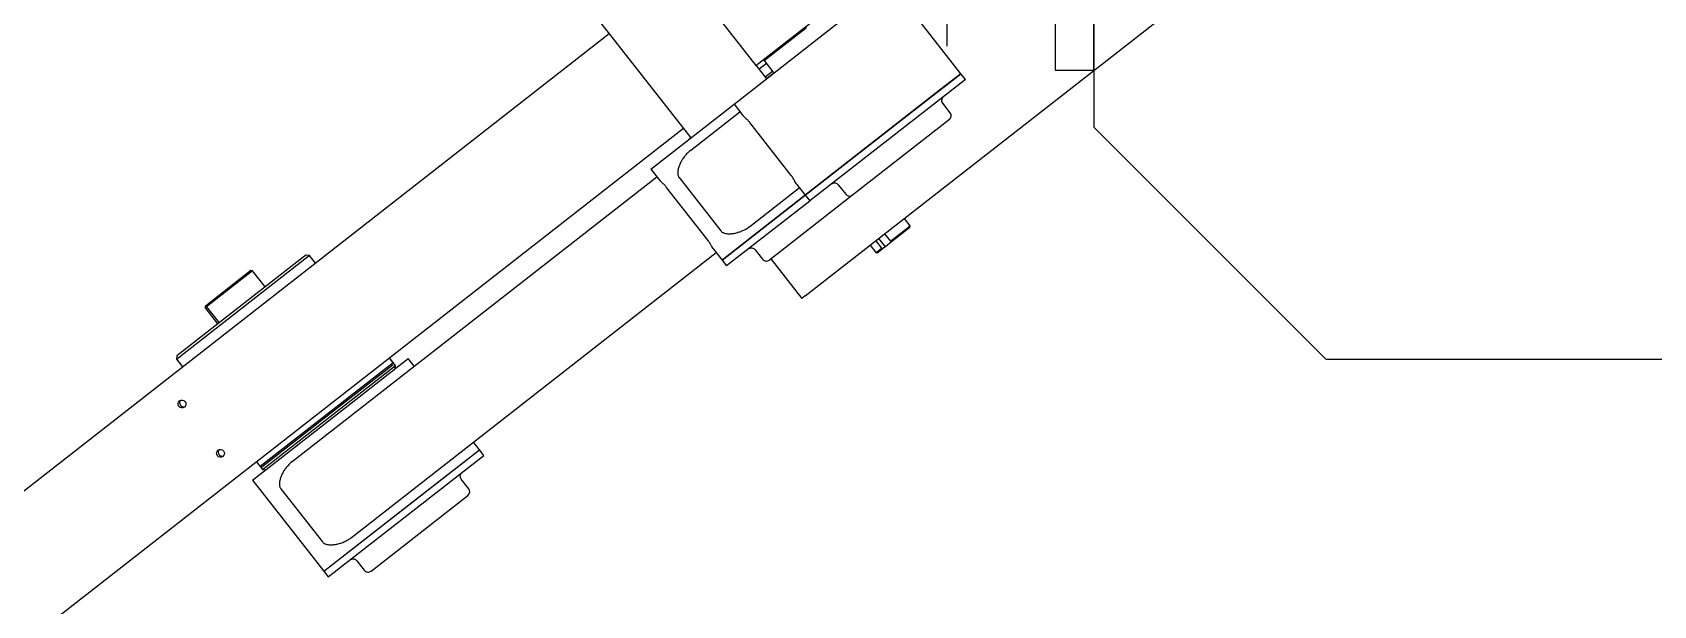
# Model space of a CAD drawing. Header units: millimetres. Extents: x 10462777 to 22643323, y 453826 to 1389191.
# Drawn here: x 11309565 to 11310238, y 584938 to 585176 of the extents above; entities that cross this region are included whole.
import ezdxf

# ---------------------------------------------------------------- set-up
doc = ezdxf.new("R2010")
doc.units = ezdxf.units.MM
doc.header["$LTSCALE"] = 200
doc.header["$MEASUREMENT"] = 0
doc.linetypes.add('HIDDEN', pattern=[3.75, 2.5, -1.25])
doc.layers.get('0').update_dxf_attribs({"linetype": 'CONTINUOUS'})
doc.layers.add('203', color=7, linetype='CONTINUOUS', true_color=0xffffff)
for name, color, linetype in [('7', 7, 'CONTINUOUS'), ('CENTER', 1, 'CONTINUOUS'), ('HIDDEN', 7, 'HIDDEN')]:
    doc.layers.add(name, color=color, linetype=linetype)
doc.layers.add('LAYOUT', color=8, linetype='CONTINUOUS', lineweight=25)

# ---------------------------------------------------------------- blocks, each defined once
blk = doc.blocks.new('A$C107C3577')
at = {"color": 4}
for p, q in [((2515, 232.38), (2515, 2116.11)), ((2515, 232.38), (2418.73, 136.11)), ((733, 136.11), (2418.73, 136.11))]:
    blk.add_line(p, q, dxfattribs=at)
at = {"layer": '7', "color": 2}
for p, q in [((2395, 136.11), (2330, 136.11)), ((2395, 120.11), (2395, 136.11)), ((2330, 120.11), (2395, 120.11))]:
    blk.add_line(p, q, dxfattribs=at)
at = {"layer": 'CENTER'}
blk.add_line((2336.5, 75.11), (2385.09, 75.11), dxfattribs=at)
blk = doc.blocks.new('r710ic')
at = {"layer": 'LAYOUT', "color": 3}
blk.add_circle((272041.37, 104232.63), 2050.12, dxfattribs=at)

msp = doc.modelspace()

# ---------------------------------------------------------------- linework, layer by layer
at = {"layer": '203', "color": 252, "linetype": 'Continuous'}
for p, q in [((11309832.37972, 585205.21557, 0), (11309865.62591, 585162.66239, 0)), ((11309950.75269, 585159.28408, 0), (11309921.20052, 585197.10914, 0)), ((11309865.62591, 585162.66239, 0), (11309902.22608, 585191.25758, 0)), ((11309798.30677, 585184.21589, 0), (11309838.63301, 585132.60065, 0)), ((11309886.12925, 585067.00617, 0), (11310037.31206, 585185.12312, 0)), ((11309188.21017, 584694.23131, 0), (11309804.76236, 585175.93467, 0)), ((11309856.58272, 585146.62418, 0), (11309900.67844, 585181.07553, 0)), ((11309869.08583, 585164.73106, 0), (11309886.68612, 585178.4819, 0)), ((11309870.15389, 585157.22746, 0), (11309865.80084, 585162.7991, 0)), ((11309870.04999, 585163.49115, 0), (11309867.06991, 585161.16285, 0)), ((11309869.17201, 585165.4329, 0), (11309869.08583, 585164.73106, 0)), ((11309869.08583, 585164.73106, 0), (11309873.13113, 585159.55331, 0)), ((11309869.53731, 585158.01446, 0), (11309872.51315, 585160.33943, 0)), ((11309870.1132, 585157.28499, 0), (11309873.09141, 585159.61182, 0)), ((11309930.23061, 585143.25048, 0), (11309950.75269, 585159.28408, 0)), ((11309950.75269, 585159.28408, 0), (11309943.69255, 585153.7681, 0)), ((11309952.5997, 585156.92002, 0), (11309945.53956, 585151.40403, 0)), ((11309952.5997, 585156.92002, 0), (11309950.75269, 585159.28408, 0)), ((11309943.69255, 585153.7681, 0), (11309886.13489, 585108.79913, 0)), ((11309945.53956, 585151.40403, 0), (11309887.9819, 585106.43506, 0)), ((11309822.0847, 585119.67138, 0), (11309856.5862, 585146.62691, 0)), ((11309838.49718, 585127.41807, 0), (11309859.04539, 585143.47209, 0)), ((11309856.58272, 585146.62418, 0), (11309860.24776, 585141.93313, 0)), ((11309886.13489, 585108.79913, 0), (11309930.23061, 585143.25048, 0)), ((11309946.27109, 585143.09232, 0), (11309943.19274, 585147.03243, 0)), ((11309835.54587, 585136.53357, 0), (11309218.99368, 584654.83021, 0)), ((11309880.35129, 585116.97085, 0), (11309863.11253, 585139.03546, 0)), ((11309941.53533, 585136.85426, 0), (11309905.73727, 585108.88575, 0)), ((11309945.92639, 585140.28493, 0), (11309941.53533, 585136.85426, 0)), ((11309838.01376, 585132.20616, 0), (11309838.59019, 585132.65651, 0)), ((11309838.01376, 585132.20616, 0), (11309838.05762, 585132.15001, 0)), ((11309673.19421, 584998.26923, 0), (11309824.54575, 585116.51802, 0)), ((11309822.0847, 585119.67138, 0), (11309825.74975, 585114.98033, 0)), ((11309833.78922, 585116.12558, 0), (11309851.02798, 585094.06097, 0)), ((11309845.85328, 585090.01805, 0), (11309828.61451, 585112.08266, 0)), ((11309851.63688, 585081.84633, 0), (11309886.13837, 585108.80185, 0)), ((11309886.12994, 585108.79526, 0), (11309851.63688, 585081.84633, 0)), ((11309863.12399, 585095.89719, 0), (11309883.6722, 585111.95121, 0)), ((11309905.73555, 585108.88441, 0), (11309871.23926, 585081.93295, 0)), ((11309882.59882, 585113.32509, 0), (11309886.13489, 585108.79913, 0)), ((11309886.13489, 585108.79913, 0), (11309887.9819, 585106.43506, 0)), ((11309899.85153, 585113.17056, 0), (11309902.92988, 585109.23045, 0)), ((11309887.97695, 585106.43119, 0), (11309853.48389, 585079.48226, 0)), ((11309921.46277, 585089.69976, 0), (11309929.66718, 585096.10975, 0)), ((11309929.581, 585095.4079, 0), (11309921.94535, 585089.44228, 0)), ((11309929.66718, 585096.10975, 0), (11309927.28419, 585099.15983, 0)), ((11309929.581, 585095.4079, 0), (11309929.66718, 585096.10975, 0)), ((11309913.09979, 585088.07777, 0), (11309915.48278, 585085.02768, 0)), ((11309917.89619, 585086.91325, 0), (11309915.5132, 585089.96333, 0)), ((11309919.42502, 585087.47317, 0), (11309916.73415, 585090.91732, 0)), ((11309919.42502, 585087.47317, 0), (11309918.37877, 585086.65576, 0)), ((11309919.07978, 585092.74985, 0), (11309921.46277, 585089.69976, 0)), ((11309921.94531, 585089.44224, 0), (11309919.42502, 585087.47317, 0)), ((11309625.18532, 585040.70986, 0), (11309679.76457, 585083.35184, 0)), ((11309678.37752, 585083.53719, 0), (11309625.35767, 585042.11355, 0)), ((11309678.94317, 585083.97913, 0), (11309678.37752, 585083.53719, 0)), ((11309680.34686, 585083.80678, 0), (11309678.94317, 585083.97913, 0)), ((11309679.76457, 585083.35184, 0), (11309680.34686, 585083.80678, 0)), ((11309682.80954, 585080.65469, 0), (11309680.34686, 585083.80678, 0)), ((11309697.82102, 584966.74835, 0), (11309849.17256, 585084.99714, 0)), ((11309848.1008, 585086.37229, 0), (11309851.63688, 585081.84633, 0)), ((11309851.63688, 585081.84633, 0), (11309853.48389, 585079.48226, 0)), ((11309865.35352, 585086.21776, 0), (11309868.43187, 585082.27765, 0)), ((11309871.84518, 585082.40674, 0), (11309884.73096, 585065.9137, 0)), ((11309915.48278, 585085.02768, 0), (11309917.89619, 585086.91325, 0)), ((11309915.48278, 585085.02768, 0), (11309916.18463, 585084.94151, 0)), ((11309918.37877, 585086.65576, 0), (11309916.18463, 585084.94151, 0)), ((11309656.7675, 585077.4404, 0), (11309637.61623, 585062.47779, 0)), ((11309656.06565, 585077.52658, 0), (11309637.71302, 585063.18794, 0)), ((11309656.7675, 585077.4404, 0), (11309656.06565, 585077.52658, 0)), ((11309662.00077, 585070.74213, 0), (11309656.7675, 585077.4404, 0)), ((11309886.12925, 585067.00617, 0), (11309884.73096, 585065.9137, 0)), ((11309642.40973, 585055.43579, 0), (11309637.17639, 585062.13415, 0)), ((11309637.27318, 585062.8443, 0), (11309637.71305, 585063.18796, 0)), ((11309637.61623, 585062.47779, 0), (11309642.84957, 585055.77943, 0)), ((11309625.35767, 585042.11355, 0), (11309625.18532, 585040.70986, 0)), ((11309625.18532, 585040.70986, 0), (11309627.648, 585037.55777, 0)), ((11309700.87745, 585024.9739, 0), (11309721.39953, 585041.0075, 0)), ((11309715.13223, 585039.28354, 0), (11309713.59297, 585041.25369, 0)), ((11309716.05573, 585038.1015, 0), (11309713.59305, 585041.25359, 0)), ((11309723.86221, 585037.85543, 0), (11309721.39953, 585041.0075, 0)), ((11309660.89419, 584995.00459, 0), (11309716.05573, 585038.1015, 0)), ((11309715.13223, 585039.28354, 0), (11309690.11719, 585019.73965, 0)), ((11309690.38837, 585019.317, 0), (11309715.04605, 585038.58169, 0)), ((11309715.88338, 585036.69781, 0), (11309716.05573, 585038.1015, 0)), ((11309656.78173, 584990.52254, 0), (11309700.87745, 585024.9739, 0)), ((11309690.11719, 585019.73965, 0), (11309659.97069, 584996.18662, 0)), ((11309660.67254, 584996.10044, 0), (11309690.38837, 585019.317, 0)), ((11309686.3339, 584952.69749, 0), (11309750.9517, 585003.18245, 0)), ((11309688.18091, 584950.33342, 0), (11309752.79871, 585000.81838, 0)), ((11309730.42962, 584987.14884, 0), (11309750.9517, 585003.18245, 0)), ((11309750.9517, 585003.18245, 0), (11309748.48905, 585006.33451, 0)), ((11309752.79871, 585000.81838, 0), (11309750.9517, 585003.18245, 0)), ((11309658.43144, 584998.15677, 0), (11309659.97069, 584996.18662, 0)), ((11309658.43151, 584998.15668, 0), (11309660.89419, 584995.00459, 0)), ((11309660.89419, 584995.00459, 0), (11309662.29789, 584994.83224, 0)), ((11309656.78173, 584990.52254, 0), (11309686.3339, 584952.69749, 0)), ((11309668.48625, 584986.97675, 0), (11309685.72501, 584964.91213, 0)), ((11309686.3339, 584952.69749, 0), (11309730.42962, 584987.14884, 0)), ((11309746.47011, 584986.99068, 0), (11309743.39176, 584990.93079, 0)), ((11309705.93629, 584952.78412, 0), (11309746.12541, 584984.1833, 0)), ((11309686.3339, 584952.69749, 0), (11309688.18091, 584950.33342, 0)), ((11309700.05055, 584957.06893, 0), (11309703.1289, 584953.12882, 0))]:
    msp.add_line(p, q, dxfattribs=at)
at = {"layer": '203', "color": 252, "linetype": 'Continuous', "extrusion": (0, 0, -1)}
for centre, start, end in [((-11309944.76878, 585148.26377, 0), 322, 51.99999996), ((-11309898.27549, 585111.93922, 0), 51.99999996, 142), ((-11309863.77748, 585084.98642, 0), 51.99999996, 142), ((-11309744.9678, 584992.16213, 0), 322, 51.99999996), ((-11309698.47451, 584955.83759, 0), 51.99999996, 142)]:
    msp.add_arc(centre, 2.00003, start, end, dxfattribs=at)
at = {"layer": '203', "color": 252, "linetype": 'Continuous'}
for centre, start, end in [((11309944.69505, 585141.86098, 0), 308.00000004, 38), ((11309904.50593, 585110.4618, 0), 218, 308.00000004), ((11309870.00792, 585083.50899, 0), 218, 308.00000004), ((11309744.89407, 584985.75934, 0), 308.00000004, 38), ((11309704.70495, 584954.36016, 0), 218, 308.00000004)]:
    msp.add_arc(centre, 2.00003, start, end, dxfattribs=at)
for centre in [(11309627.43624, 585022.16389, 0), (11309643.44366, 585001.67532, 0)]:
    msp.add_ellipse(centre, major_axis=(1.01586, -1.30024), ratio=0.978887907, dxfattribs=at)
for centre, start_param, end_param in [((11309628.08052, 585022.66725, 0), 0.255847841, 1.57080106), ((11309628.08052, 585022.66725, 0), 1.570791969, 2.885745195), ((11309644.08794, 585002.17868, 0), 0.255847841, 1.57080106), ((11309644.08794, 585002.17868, 0), 1.570791969, 2.885745195)]:
    msp.add_ellipse(centre, major_axis=(-1.01586, 1.30024), ratio=0.978887907, start_param=start_param, end_param=end_param, dxfattribs=at)
for points, knots in [([(11309863.11253, 585139.03546, 0), (11309863.00162, 585139.17742, 0), (11309862.8853, 585139.31664, 0), (11309862.66267, 585139.56915, 0), (11309862.55487, 585139.68461, 0), (11309862.35287, 585139.89366, 0), (11309862.25651, 585139.98956, 0), (11309862.07343, 585140.16788, 0), (11309861.98723, 585140.24979, 0), (11309861.73985, 585140.48216, 0), (11309861.58968, 585140.61955, 0), (11309861.30852, 585140.87791, 0), (11309861.17741, 585140.99879, 0), (11309860.81135, 585141.34349, 0), (11309860.60225, 585141.55079, 0), (11309860.30365, 585141.87536, 0), (11309860.19841, 585141.99785, 0), (11309860.10412, 585142.11713, 0)], [0, 0, 0, 0, 0.068678958, 0.068678958, 0.137357915, 0.137357915, 0.206036873, 0.206036873, 0.27471583, 0.27471583, 0.412073746, 0.412073746, 0.549431661, 0.549431661, 0.824147491, 0.824147491, 1, 1, 1, 1]), ([(11309838.49718, 585127.41807, 0), (11309838.26606, 585127.2375, 0), (11309838.04174, 585127.04958, 0), (11309837.61097, 585126.66523, 0), (11309837.40442, 585126.46881, 0), (11309836.80881, 585125.86872, 0), (11309836.44368, 585125.45436, 0), (11309835.7689, 585124.60355, 0), (11309835.4593, 585124.16708, 0), (11309834.8916, 585123.27481, 0), (11309834.63288, 585122.81782, 0), (11309834.17001, 585121.8897, 0), (11309833.96614, 585121.41993, 0), (11309833.61789, 585120.46322, 0), (11309833.47257, 585119.97487, 0), (11309833.31688, 585119.22628, 0), (11309833.27536, 585118.9738, 0), (11309833.22041, 585118.45776, 0), (11309833.20652, 585118.19451, 0), (11309833.22035, 585117.78217, 0), (11309833.23082, 585117.64176, 0), (11309833.26942, 585117.3511, 0), (11309833.29774, 585117.20032, 0), (11309833.38049, 585116.89443, 0), (11309833.4359, 585116.73647, 0), (11309833.54598, 585116.50366, 0), (11309833.58725, 585116.42643, 0), (11309833.68102, 585116.27283, 0), (11309833.73336, 585116.19708, 0), (11309833.78922, 585116.12558, 0)], [0, 0, 0, 0, 0.0625, 0.0625, 0.125, 0.125, 0.25, 0.25, 0.375, 0.375, 0.5, 0.5, 0.625, 0.625, 0.75, 0.75, 0.8125, 0.8125, 0.875, 0.875, 0.90625, 0.90625, 0.9375, 0.9375, 0.96875, 0.96875, 0.984375, 0.984375, 1, 1, 1, 1]), ([(11309828.61451, 585112.08266, 0), (11309828.5036, 585112.22462, 0), (11309828.38729, 585112.36384, 0), (11309828.16466, 585112.61635, 0), (11309828.05686, 585112.73181, 0), (11309827.85486, 585112.94086, 0), (11309827.7585, 585113.03676, 0), (11309827.57542, 585113.21508, 0), (11309827.48922, 585113.29699, 0), (11309827.24184, 585113.52936, 0), (11309827.09167, 585113.66675, 0), (11309826.81051, 585113.9251, 0), (11309826.6794, 585114.04599, 0), (11309826.31334, 585114.39069, 0), (11309826.10424, 585114.59799, 0), (11309825.80564, 585114.92256, 0), (11309825.7004, 585115.04505, 0), (11309825.60611, 585115.16433, 0)], [0, 0, 0, 0, 0.068678958, 0.068678958, 0.137357915, 0.137357915, 0.206036873, 0.206036873, 0.27471583, 0.27471583, 0.412073746, 0.412073746, 0.549431661, 0.549431661, 0.824147491, 0.824147491, 1, 1, 1, 1]), ([(11309882.62821, 585113.28748, 0), (11309882.53001, 585113.41346, 0), (11309882.43137, 585113.5521, 0), (11309882.18246, 585113.93002, 0), (11309882.0304, 585114.18604, 0), (11309881.78605, 585114.62208, 0), (11309881.70174, 585114.77625, 0), (11309881.52095, 585115.10811, 0), (11309881.42485, 585115.28543, 0), (11309881.26027, 585115.57998, 0), (11309881.20193, 585115.683, 0), (11309881.0735, 585115.90347, 0), (11309881.00312, 585116.02139, 0), (11309880.84769, 585116.2705, 0), (11309880.76107, 585116.40407, 0), (11309880.6182, 585116.61127, 0), (11309880.56827, 585116.68173, 0), (11309880.46259, 585116.82602, 0), (11309880.40715, 585116.89936, 0), (11309880.35129, 585116.97085, 0)], [0, 0, 0, 0, 0.183033229, 0.183033229, 0.455355486, 0.455355486, 0.591516614, 0.591516614, 0.727677743, 0.727677743, 0.795758307, 0.795758307, 0.863838871, 0.863838871, 0.931919436, 0.931919436, 0.965959718, 0.965959718, 1, 1, 1, 1]), ([(11309851.02798, 585094.06097, 0), (11309851.13889, 585093.91901, 0), (11309851.26771, 585093.78956, 0), (11309851.53403, 585093.57119, 0), (11309851.67281, 585093.47993, 0), (11309851.94647, 585093.32686, 0), (11309852.08418, 585093.26328, 0), (11309852.3568, 585093.15491, 0), (11309852.49087, 585093.1104, 0), (11309852.8894, 585092.99613, 0), (11309853.15034, 585092.94528, 0), (11309853.66966, 585092.87299, 0), (11309853.9287, 585092.85205, 0), (11309854.69816, 585092.82252, 0), (11309855.20258, 585092.84595, 0), (11309856.20918, 585092.95213, 0), (11309856.71092, 585093.03574, 0), (11309857.7158, 585093.25819, 0), (11309858.21884, 585093.3972, 0), (11309859.22713, 585093.73314, 0), (11309859.7332, 585093.93076, 0), (11309861.22673, 585094.60928, 0), (11309862.19955, 585095.17494, 0), (11309863.12399, 585095.89719, 0)], [0, 0, 0, 0, 0.03125, 0.03125, 0.0625, 0.0625, 0.09375, 0.09375, 0.125, 0.125, 0.1875, 0.1875, 0.25, 0.25, 0.375, 0.375, 0.5, 0.5, 0.625, 0.625, 0.75, 0.75, 1, 1, 1, 1]), ([(11309848.1302, 585086.33468, 0), (11309848.03199, 585086.46066, 0), (11309847.93336, 585086.5993, 0), (11309847.68445, 585086.97722, 0), (11309847.53239, 585087.23323, 0), (11309847.28804, 585087.66928, 0), (11309847.20373, 585087.82345, 0), (11309847.02294, 585088.15531, 0), (11309846.92684, 585088.33263, 0), (11309846.76225, 585088.62718, 0), (11309846.70392, 585088.73019, 0), (11309846.57549, 585088.95067, 0), (11309846.50511, 585089.06859, 0), (11309846.34968, 585089.3177, 0), (11309846.26306, 585089.45127, 0), (11309846.12019, 585089.65847, 0), (11309846.07025, 585089.72893, 0), (11309845.96458, 585089.87322, 0), (11309845.90914, 585089.94656, 0), (11309845.85328, 585090.01805, 0)], [0, 0, 0, 0, 0.183033229, 0.183033229, 0.455355486, 0.455355486, 0.591516614, 0.591516614, 0.727677743, 0.727677743, 0.795758307, 0.795758307, 0.863838871, 0.863838871, 0.931919436, 0.931919436, 0.965959718, 0.965959718, 1, 1, 1, 1]), ([(11309673.19421, 584998.26923, 0), (11309672.26443, 584997.54281, 0), (11309671.48021, 584996.73386, 0), (11309670.46271, 584995.45053, 0), (11309670.15, 584995.00923, 0), (11309669.57917, 584994.11016, 0), (11309669.32241, 584993.65492, 0), (11309668.86343, 584992.73265, 0), (11309668.6611, 584992.26574, 0), (11309668.31513, 584991.31465, 0), (11309668.17079, 584990.8311, 0), (11309668.01401, 584990.07826, 0), (11309667.97182, 584989.822, 0), (11309667.91664, 584989.29898, 0), (11309667.9031, 584989.03071, 0), (11309667.9185, 584988.6155, 0), (11309667.92963, 584988.47505, 0), (11309667.96906, 584988.18752, 0), (11309667.99739, 584988.03971, 0), (11309668.08073, 584987.73596, 0), (11309668.13499, 584987.58224, 0), (11309668.28338, 584987.27053, 0), (11309668.37419, 584987.12017, 0), (11309668.48625, 584986.97675, 0)], [0, 0, 0, 0, 0.25, 0.25, 0.375, 0.375, 0.5, 0.5, 0.625, 0.625, 0.75, 0.75, 0.8125, 0.8125, 0.875, 0.875, 0.90625, 0.90625, 0.9375, 0.9375, 0.96875, 0.96875, 1, 1, 1, 1]), ([(11309685.72501, 584964.91213, 0), (11309685.83789, 584964.76766, 0), (11309685.96461, 584964.64075, 0), (11309686.23262, 584964.42115, 0), (11309686.36903, 584964.33151, 0), (11309686.64532, 584964.17704, 0), (11309686.78275, 584964.11381, 0), (11309687.05326, 584964.00632, 0), (11309687.18718, 584963.96178, 0), (11309687.58696, 584963.84712, 0), (11309687.85198, 584963.7956, 0), (11309688.37245, 584963.72356, 0), (11309688.62908, 584963.70303, 0), (11309689.39475, 584963.67382, 0), (11309689.89979, 584963.69701, 0), (11309690.91188, 584963.80402, 0), (11309691.4204, 584963.88904, 0), (11309692.94083, 584964.22751, 0), (11309693.94176, 584964.56, 0), (11309695.42128, 584965.23217, 0), (11309695.91051, 584965.4857, 0), (11309696.87679, 584966.0614, 0), (11309697.35392, 584966.38342, 0), (11309697.82102, 584966.74835, 0)], [0, 0, 0, 0, 0.03125, 0.03125, 0.0625, 0.0625, 0.09375, 0.09375, 0.125, 0.125, 0.1875, 0.1875, 0.25, 0.25, 0.375, 0.375, 0.5, 0.5, 0.75, 0.75, 0.875, 0.875, 1, 1, 1, 1])]:
    msp.add_open_spline(points, degree=3, knots=knots, dxfattribs=at)
for points in [[(11309921.94535, 585089.44228, 0), (11309921.78456, 585089.52787, 0), (11309921.6237, 585089.61371, 0), (11309921.46277, 585089.69976, 0)], [(11309917.89619, 585086.91325, 0), (11309918.05712, 585086.82719, 0), (11309918.21798, 585086.74135, 0), (11309918.37877, 585086.65576, 0)], [(11309637.17639, 585062.13415, 0), (11309637.2085, 585062.37089, 0), (11309637.24076, 585062.6076, 0), (11309637.27318, 585062.8443, 0)], [(11309637.71302, 585063.18794, 0), (11309637.6806, 585062.95124, 0), (11309637.64834, 585062.71453, 0), (11309637.61623, 585062.47779, 0)]]:
    msp.add_open_spline(points, degree=3, dxfattribs=at)
at = {"layer": '7', "color": 4}
for radius in [1505, 1423]:
    msp.add_circle((11311240.35769, 586399.55916, 0), radius, dxfattribs=at)
at = {"layer": 'CENTER'}
msp.add_circle((11311240.35769, 586399.55916, 0), 1447.05, dxfattribs=at)
at = {"layer": 'HIDDEN'}
for radius in [1475, 1435]:
    msp.add_circle((11311240.35769, 586399.55916, 0), radius, dxfattribs=at)

# ---------------------------------------------------------------- block references
at = {"xscale": 1.000514211750324, "yscale": 1.000514211750324, "zscale": 1.000514211750324, "rotation": 270}
msp.add_blockref('A$C107C3577', (11309869.70675, 587557.02935, 0), dxfattribs=at)
at = {"layer": 'LAYOUT', "color": 2, "rotation": 270}
msp.add_blockref('r710ic', (11204875.24796, 856316.46559, 0), dxfattribs=at)

doc.saveas('drawing.dxf')
